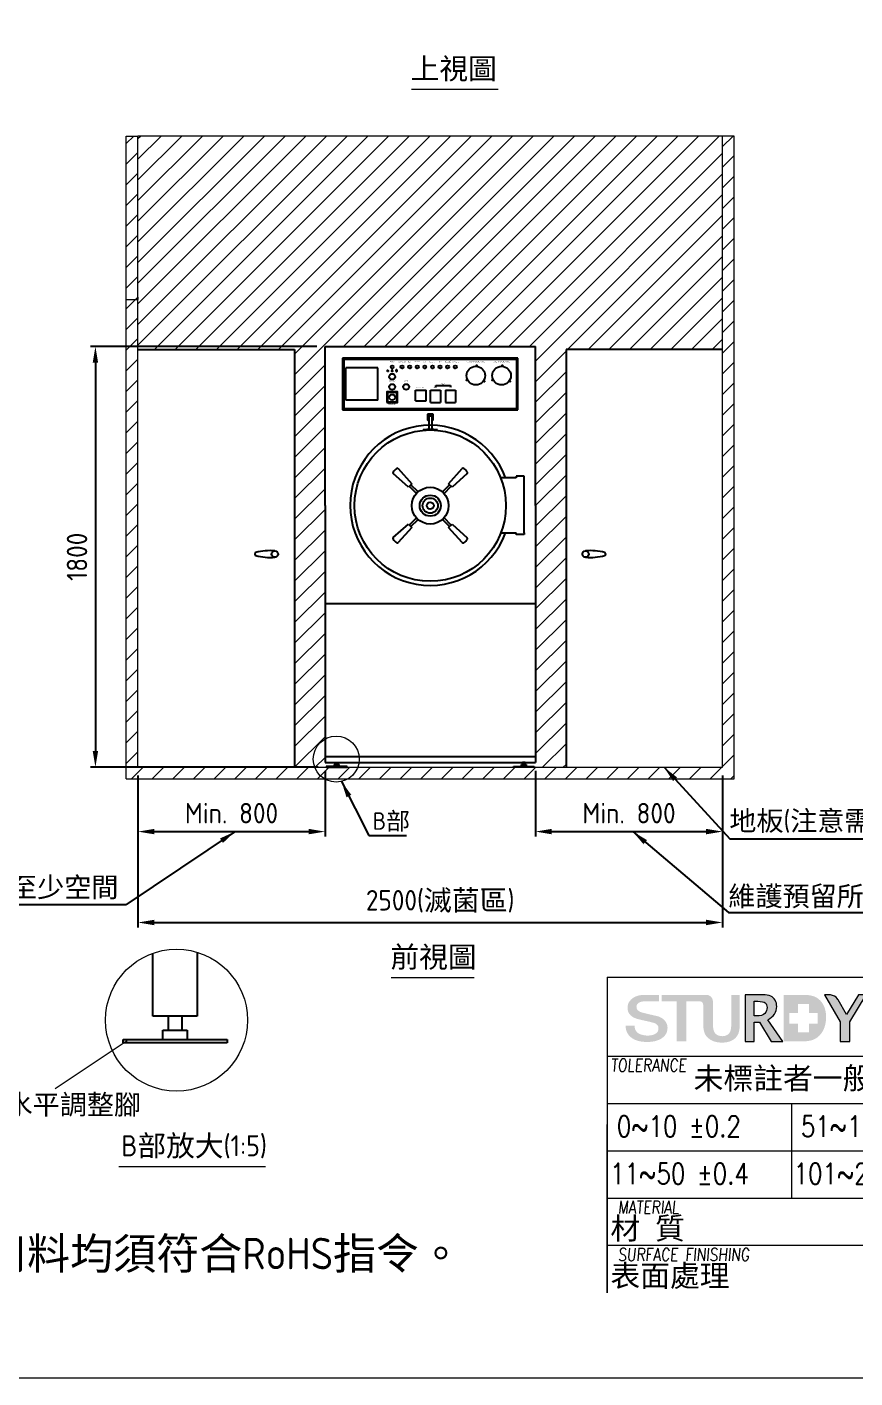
# Model space of a CAD drawing. Header units: millimetres. Extents: x -193487 to -180302, y -20872 to -11602.
# Drawn here: x -188953 to -185412, y -20872 to -15093 of the extents above; entities that cross this region are included whole.
import ezdxf
from ezdxf.enums import TextEntityAlignment as Align

# ---------------------------------------------------------------- set-up
doc = ezdxf.new("R2010")
doc.units = ezdxf.units.MM
doc.header["$MEASUREMENT"] = 0
doc.linetypes.add('HIDDEN', pattern=[9.525, 6.35, -3.175])
doc.layers.get('0').update_dxf_attribs({"lineweight": 25})
for name, color, linetype, lineweight in [('D', 3, 'Continuous', 13), ('F', 7, 'Continuous', 15), ('H', 2, 'HIDDEN', 15), ('S', 4, 'Continuous', 15)]:
    doc.layers.add(name, color=color, linetype=linetype, lineweight=lineweight)
doc.styles.add('2', font='ARIAL.TTF')
doc.styles.get("Standard").update_dxf_attribs({"font": 'KAIU.TTF'})
doc.styles.add('STU25', font='isocp2.shx')
doc.styles.add('Text', font='romans.shx', dxfattribs={"width": 0.8, "oblique": 10})
doc.dimstyles.new('STU25', dxfattribs={"dimscale": 35, "dimtxt": 2.5, "dimasz": 2, "dimexe": 0.6, "dimexo": 1, "dimgap": 1, "dimtad": 1, "dimdsep": 46, "dimtxsty": 'STU25', "dimcen": 2, "dimazin": 2, "dimtfac": 1, "dimtmove": 0, "dimatfit": 3, "dimfxl": 0, "dimtolj": 1, "dimtzin": 0, "dimarcsym": 0})
doc.dimstyles.new('STU25$7', dxfattribs={"dimscale": 35, "dimtxt": 2.5, "dimasz": 2, "dimexe": 1.25, "dimexo": 0.625, "dimgap": 1, "dimtad": 0, "dimdec": 4, "dimdsep": 46, "dimtxsty": 'STU25', "dimcen": 2.5, "dimazin": 2, "dimtfac": 1, "dimtdec": 4, "dimtmove": 0, "dimatfit": 3, "dimfxl": 0, "dimtolj": 1, "dimtzin": 0, "dimarcsym": 0})

# ---------------------------------------------------------------- blocks, each defined once
blk = doc.blocks.new('*D3')
at = {"layer": 'D', "color": 0, "lineweight": -2}
for p, q in [((-188478.3, -18294.4), (-188478.3, -18944.6)), ((-185978.3, -18294.4), (-185978.3, -18944.6)), ((-188408.3, -18923.6), (-186048.3, -18923.6))]:
    blk.add_line(p, q, dxfattribs=at)
at = {"layer": 'D', "color": 0}
for points in [[(-188408.3, -18911.9), (-188408.3, -18935.3), (-188478.3, -18923.6)], [(-186048.3, -18935.3), (-186048.3, -18911.9), (-185978.3, -18923.6)]]:
    blk.add_solid(points, dxfattribs=at)
at = {"layer": 'Defpoints', "color": 0}
for p in [(-188478.3, -18259.4), (-185978.3, -18259.4), (-185978.3, -18923.6)]:
    blk.add_point(p, dxfattribs=at)
at = {"layer": 'D', "color": 0, "insert": (-187185.8, -18833.5), "char_height": 87.5, "attachment_point": 5, "style": 'STU25'}
blk.add_mtext('\\A1;2500({\\f標楷體|b0|i0|c136|p65;滅菌區})', dxfattribs=at)
blk = doc.blocks.new('*D5')
at = {"layer": 'D', "color": 0, "lineweight": -2}
for p, q in [((-188478.3, -18294.4), (-188478.3, -18555.8)), ((-187678.3, -18274.4), (-187678.3, -18555.8)), ((-188408.3, -18534.8), (-187748.3, -18534.8))]:
    blk.add_line(p, q, dxfattribs=at)
at = {"layer": 'D', "color": 0}
for points in [[(-188408.3, -18523.1), (-188408.3, -18546.4), (-188478.3, -18534.8)], [(-187748.3, -18546.4), (-187748.3, -18523.1), (-187678.3, -18534.8)]]:
    blk.add_solid(points, dxfattribs=at)
at = {"layer": 'Defpoints', "color": 0}
for p in [(-188478.3, -18259.4), (-187678.3, -18239.4), (-187678.3, -18534.8)]:
    blk.add_point(p, dxfattribs=at)
at = {"layer": 'D', "color": 0, "insert": (-188078.3, -18456), "char_height": 87.5, "attachment_point": 5, "style": 'STU25'}
blk.add_mtext('\\A1;Min. 800', dxfattribs=at)
blk = doc.blocks.new('*D6')
at = {"layer": 'D', "color": 0, "lineweight": -2}
for p, q in [((-186778.3, -18274.4), (-186778.3, -18555.8)), ((-185978.3, -18294.4), (-185978.3, -18555.8)), ((-186708.3, -18534.8), (-186048.3, -18534.8))]:
    blk.add_line(p, q, dxfattribs=at)
at = {"layer": 'D', "color": 0}
for points in [[(-186708.3, -18523.1), (-186708.3, -18546.4), (-186778.3, -18534.8)], [(-186048.3, -18546.4), (-186048.3, -18523.1), (-185978.3, -18534.8)]]:
    blk.add_solid(points, dxfattribs=at)
at = {"layer": 'Defpoints', "color": 0}
for p in [(-186778.3, -18239.4), (-185978.3, -18259.4), (-185978.3, -18534.8)]:
    blk.add_point(p, dxfattribs=at)
at = {"layer": 'D', "color": 0, "insert": (-186378.3, -18456), "char_height": 87.5, "attachment_point": 5, "style": 'STU25'}
blk.add_mtext('\\A1;Min. 800', dxfattribs=at)
blk = doc.blocks.new('*D7')
at = {"layer": 'D', "color": 0, "lineweight": -2}
for p, q in [((-187713.3, -16459.4), (-188681.3, -16459.4)), ((-188660.3, -16529.4), (-188660.3, -18189.4)), ((-187707.8, -18259.4), (-188681.3, -18259.4))]:
    blk.add_line(p, q, dxfattribs=at)
at = {"layer": 'D', "color": 0}
for points in [[(-188648.7, -16529.4), (-188672, -16529.4), (-188660.3, -16459.4)], [(-188672, -18189.4), (-188648.7, -18189.4), (-188660.3, -18259.4)]]:
    blk.add_solid(points, dxfattribs=at)
at = {"layer": 'Defpoints', "color": 0}
for p in [(-187678.3, -16459.4), (-188660.3, -18259.4), (-187672.8, -18259.4)]:
    blk.add_point(p, dxfattribs=at)
at = {"layer": 'D', "color": 0, "insert": (-188739.1, -17359.4), "char_height": 87.5, "attachment_point": 5, "rotation": 90, "style": 'STU25'}
blk.add_mtext('\\A1;1800', dxfattribs=at)
blk = doc.blocks.new('新駿LOGO')
at = {"layer": 'F'}
h = blk.add_hatch(color=256, dxfattribs=at)
edge = h.paths.add_edge_path()
edge.add_spline(control_points=[(-529.05, -442.14), (-529.05, -442.31), (-529.02, -442.45), (-528.95, -442.56), (-528.89, -442.68), (-528.8, -442.78), (-528.69, -442.85), (-528.57, -442.93), (-528.44, -442.98), (-528.29, -443.01), (-528.15, -443.05), (-527.99, -443.07), (-527.81, -443.07), (-527.62, -443.07), (-527.47, -443.05), (-527.33, -443.01), (-527.2, -442.97), (-527.09, -442.92), (-527.01, -442.86), (-526.93, -442.8), (-526.87, -442.73), (-526.83, -442.65), (-526.8, -442.57), (-526.78, -442.49), (-526.78, -442.41), (-526.78, -442.25), (-526.82, -442.13), (-526.91, -442.05), (-526.99, -441.97), (-527.08, -441.91), (-527.18, -441.88), (-527.36, -441.83), (-527.56, -441.77), (-527.79, -441.72), (-528.02, -441.67), (-528.3, -441.61), (-528.64, -441.53), (-528.85, -441.48), (-529.02, -441.41), (-529.16, -441.34), (-529.3, -441.26), (-529.41, -441.17), (-529.5, -441.07), (-529.58, -440.98), (-529.64, -440.87), (-529.67, -440.77), (-529.7, -440.66), (-529.72, -440.55), (-529.72, -440.43), (-529.72, -440.22), (-529.67, -440.03), (-529.57, -439.87), (-529.46, -439.71), (-529.33, -439.58), (-529.16, -439.47), (-528.99, -439.37), (-528.85, -439.31), (-528.64, -439.26), (-528.43, -439.21), (-528.13, -439.2), (-527.91, -439.2), (-527.66, -439.2), (-526.73, -439.2), (-526.73, -439.2), (-526.73, -439.2), (-526.73, -439.81), (-526.73, -439.81), (-526.73, -439.81), (-528.14, -439.8), (-528.28, -439.83), (-528.39, -439.85), (-528.48, -439.86), (-528.56, -439.9), (-528.65, -439.94), (-528.72, -440), (-528.78, -440.07), (-528.84, -440.14), (-528.87, -440.23), (-528.87, -440.34), (-528.87, -440.5), (-528.81, -440.62), (-528.7, -440.7), (-528.6, -440.79), (-528.46, -440.85), (-528.28, -440.9), (-528.27, -440.9), (-528.19, -440.92), (-528.07, -440.95), (-527.94, -440.98), (-527.8, -441.01), (-527.65, -441.05), (-527.49, -441.09), (-527.34, -441.12), (-527.19, -441.16), (-527.04, -441.19), (-526.94, -441.21), (-526.87, -441.23), (-526.71, -441.27), (-526.58, -441.34), (-526.46, -441.41), (-526.34, -441.49), (-526.24, -441.58), (-526.16, -441.67), (-526.08, -441.77), (-526.02, -441.88), (-525.98, -441.99), (-525.94, -442.1), (-525.92, -442.22), (-525.92, -442.33), (-525.92, -442.57), (-525.98, -442.78), (-526.09, -442.95), (-526.2, -443.12), (-526.35, -443.26), (-526.53, -443.37), (-526.71, -443.48), (-526.92, -443.55), (-527.15, -443.61), (-527.39, -443.66), (-527.62, -443.68), (-527.87, -443.68), (-528.14, -443.68), (-528.41, -443.65), (-528.65, -443.59), (-528.9, -443.53), (-529.11, -443.44), (-529.3, -443.31), (-529.48, -443.19), (-529.63, -443.03), (-529.74, -442.83), (-529.84, -442.64), (-529.9, -442.41), (-529.91, -442.14), (-529.91, -442.14), (-529.05, -442.14), (-529.05, -442.14)], knot_values=[0, 0, 0, 0, 1, 1, 1, 2, 2, 2, 3, 3, 3, 4, 4, 4, 5, 5, 5, 6, 6, 6, 7, 7, 7, 8, 8, 8, 9, 9, 9, 10, 10, 10, 11, 11, 11, 12, 12, 12, 13, 13, 13, 14, 14, 14, 15, 15, 15, 16, 16, 16, 17, 17, 17, 18, 18, 18, 19, 19, 19, 20, 20, 20, 21, 21, 21, 22, 22, 22, 23, 23, 23, 24, 24, 24, 25, 25, 25, 26, 26, 26, 27, 27, 27, 28, 28, 28, 29, 29, 29, 30, 30, 30, 31, 31, 31, 32, 32, 32, 33, 33, 33, 34, 34, 34, 35, 35, 35, 36, 36, 36, 37, 37, 37, 38, 38, 38, 39, 39, 39, 40, 40, 40, 41, 41, 41, 42, 42, 42, 43, 43, 43, 44, 44, 44, 45, 45, 45, 45], degree=3, periodic=0)
edge = h.paths.add_edge_path()
edge.add_spline(control_points=[(-522.53, -440.14), (-522.54, -440.04), (-522.57, -439.94), (-522.63, -439.9), (-522.77, -439.79), (-522.9, -439.81), (-522.9, -439.81), (-522.9, -439.81), (-523.02, -439.81), (-523.02, -439.81), (-523.02, -439.81), (-524.14, -439.81), (-524.14, -439.81), (-524.14, -439.81), (-524.14, -443.62), (-524.14, -443.62), (-524.14, -443.62), (-525.06, -443.62), (-525.06, -443.62), (-525.06, -443.62), (-525.06, -439.81), (-525.06, -439.81), (-525.06, -439.81), (-526.47, -439.81), (-526.47, -439.81), (-526.47, -439.81), (-526.47, -439.2), (-526.47, -439.2), (-526.47, -439.2), (-522.39, -439.2), (-522.39, -439.2)], knot_values=[5.578051, 5.578051, 5.578051, 5.578051, 6, 6, 6, 7, 7, 7, 8, 8, 8, 9, 9, 9, 10, 10, 10, 11, 11, 11, 12, 12, 12, 13, 13, 13, 14, 14, 14, 15, 15, 15, 15], degree=3, periodic=0)
edge.add_spline(control_points=[(-522.4, -439.2), (-522.31, -439.2), (-522.22, -439.2), (-522.22, -439.2), (-522.22, -439.2), (-521.96, -439.19), (-521.76, -439.41), (-521.58, -439.61), (-521.61, -439.85), (-521.61, -439.85), (-521.61, -439.85), (-521.61, -441.92), (-521.61, -441.92), (-521.61, -442.41), (-521.52, -442.73), (-521.36, -442.89), (-521.19, -443.05), (-520.97, -443.13), (-520.71, -443.13), (-520.45, -443.13), (-520.24, -443.05), (-520.09, -442.89), (-519.93, -442.74), (-519.86, -442.43), (-519.86, -441.98), (-519.86, -441.98), (-519.86, -439.2), (-519.86, -439.2), (-519.86, -439.2), (-519.05, -439.2), (-519.05, -439.2), (-519.05, -439.2), (-519.05, -441.92), (-519.05, -441.92), (-519.05, -442.43), (-519.12, -442.8), (-519.25, -443.02), (-519.38, -443.24), (-519.56, -443.42), (-519.8, -443.54), (-520.05, -443.67), (-520.35, -443.74), (-520.73, -443.74), (-521.09, -443.74), (-521.41, -443.68), (-521.67, -443.56), (-521.93, -443.44), (-522.14, -443.26), (-522.3, -443.03), (-522.45, -442.8), (-522.53, -442.42), (-522.53, -441.91), (-522.53, -441.91), (-522.53, -440.92), (-522.53, -440.14)], knot_values=[0.44538, 0.44538, 0.44538, 0.44538, 1, 1, 1, 2, 2, 2, 3, 3, 3, 4, 4, 4, 5, 5, 5, 6, 6, 6, 7, 7, 7, 8, 8, 8, 9, 9, 9, 10, 10, 10, 11, 11, 11, 12, 12, 12, 13, 13, 13, 14, 14, 14, 15, 15, 15, 16, 16, 16, 17, 17, 17, 17.603917, 17.603917, 17.603917, 17.603917], degree=3, periodic=0)
h = blk.add_hatch(color=256, dxfattribs=at)
edge = h.paths.add_edge_path()
edge.add_spline(control_points=[(-526.47, -439.2), (-526.47, -439.2), (-526.47, -439.81), (-526.47, -439.81)], knot_values=[-14, -14, -14, -14, -13, -13, -13, -13], degree=3, periodic=0)
edge.add_spline(control_points=[(-526.47, -439.81), (-526.47, -439.81), (-525.06, -439.81), (-525.06, -439.81)], knot_values=[-13, -13, -13, -13, -12, -12, -12, -12], degree=3, periodic=0)
edge.add_spline(control_points=[(-525.06, -439.81), (-525.06, -439.81), (-525.06, -443.62), (-525.06, -443.62)], knot_values=[-12, -12, -12, -12, -11, -11, -11, -11], degree=3, periodic=0)
edge.add_spline(control_points=[(-525.06, -443.62), (-525.06, -443.62), (-524.14, -443.62), (-524.14, -443.62)], knot_values=[-11, -11, -11, -11, -10, -10, -10, -10], degree=3, periodic=0)
edge.add_spline(control_points=[(-524.14, -443.62), (-524.14, -443.62), (-524.14, -439.81), (-524.14, -439.81)], knot_values=[-10, -10, -10, -10, -9, -9, -9, -9], degree=3, periodic=0)
edge.add_spline(control_points=[(-524.14, -439.81), (-524.14, -439.81), (-523.02, -439.81), (-523.02, -439.81)], knot_values=[-9, -9, -9, -9, -8, -8, -8, -8], degree=3, periodic=0)
edge.add_spline(control_points=[(-523.02, -439.81), (-523.02, -439.81), (-522.9, -439.81), (-522.9, -439.81)], knot_values=[-8, -8, -8, -8, -7, -7, -7, -7], degree=3, periodic=0)
edge.add_spline(control_points=[(-522.9, -439.81), (-522.9, -439.81), (-522.77, -439.79), (-522.63, -439.9)], knot_values=[-7, -7, -7, -7, -6, -6, -6, -6], degree=3, periodic=0)
edge.add_spline(control_points=[(-522.63, -439.9), (-522.57, -439.94), (-522.54, -440.04), (-522.53, -440.14)], knot_values=[-6, -6, -6, -6, -5.578051, -5.578051, -5.578051, -5.578051], degree=3, periodic=0)
edge.add_spline(control_points=[(-522.53, -440.14), (-522.53, -440.92), (-522.53, -441.91), (-522.53, -441.91)], knot_values=[-17.603917, -17.603917, -17.603917, -17.603917, -17, -17, -17, -17], degree=3, periodic=0)
edge.add_spline(control_points=[(-522.53, -441.91), (-522.53, -442.42), (-522.45, -442.8), (-522.3, -443.03)], knot_values=[-17, -17, -17, -17, -16, -16, -16, -16], degree=3, periodic=0)
edge.add_spline(control_points=[(-522.3, -443.03), (-522.14, -443.26), (-521.93, -443.44), (-521.67, -443.56)], knot_values=[-16, -16, -16, -16, -15, -15, -15, -15], degree=3, periodic=0)
edge.add_spline(control_points=[(-521.67, -443.56), (-521.41, -443.68), (-521.09, -443.74), (-520.73, -443.74)], knot_values=[-15, -15, -15, -15, -14, -14, -14, -14], degree=3, periodic=0)
edge.add_spline(control_points=[(-520.73, -443.74), (-520.35, -443.74), (-520.05, -443.67), (-519.8, -443.54)], knot_values=[-14, -14, -14, -14, -13, -13, -13, -13], degree=3, periodic=0)
edge.add_spline(control_points=[(-519.8, -443.54), (-519.56, -443.42), (-519.38, -443.24), (-519.25, -443.02)], knot_values=[-13, -13, -13, -13, -12, -12, -12, -12], degree=3, periodic=0)
edge.add_spline(control_points=[(-519.25, -443.02), (-519.12, -442.8), (-519.05, -442.43), (-519.05, -441.92)], knot_values=[-12, -12, -12, -12, -11, -11, -11, -11], degree=3, periodic=0)
edge.add_spline(control_points=[(-519.05, -441.92), (-519.05, -441.92), (-519.05, -439.2), (-519.05, -439.2)], knot_values=[-11, -11, -11, -11, -10, -10, -10, -10], degree=3, periodic=0)
edge.add_spline(control_points=[(-519.05, -439.2), (-519.05, -439.2), (-519.86, -439.2), (-519.86, -439.2)], knot_values=[-10, -10, -10, -10, -9, -9, -9, -9], degree=3, periodic=0)
edge.add_spline(control_points=[(-519.86, -439.2), (-519.86, -439.2), (-519.86, -441.98), (-519.86, -441.98)], knot_values=[-9, -9, -9, -9, -8, -8, -8, -8], degree=3, periodic=0)
edge.add_spline(control_points=[(-519.86, -441.98), (-519.86, -442.43), (-519.93, -442.74), (-520.09, -442.89)], knot_values=[-8, -8, -8, -8, -7, -7, -7, -7], degree=3, periodic=0)
edge.add_spline(control_points=[(-520.09, -442.89), (-520.24, -443.05), (-520.45, -443.13), (-520.71, -443.13)], knot_values=[-7, -7, -7, -7, -6, -6, -6, -6], degree=3, periodic=0)
edge.add_spline(control_points=[(-520.71, -443.13), (-520.97, -443.13), (-521.19, -443.05), (-521.36, -442.89)], knot_values=[-6, -6, -6, -6, -5, -5, -5, -5], degree=3, periodic=0)
edge.add_spline(control_points=[(-521.36, -442.89), (-521.52, -442.73), (-521.61, -442.41), (-521.61, -441.92)], knot_values=[-5, -5, -5, -5, -4, -4, -4, -4], degree=3, periodic=0)
edge.add_spline(control_points=[(-521.61, -441.92), (-521.61, -441.92), (-521.61, -439.85), (-521.61, -439.85)], knot_values=[-4, -4, -4, -4, -3, -3, -3, -3], degree=3, periodic=0)
edge.add_spline(control_points=[(-521.61, -439.85), (-521.61, -439.85), (-521.61, -439.85), (-521.61, -439.85)], knot_values=[-3, -3, -3, -3, -2.999949, -2.999949, -2.999949, -2.999949], degree=3, periodic=0)
edge.add_spline(control_points=[(-521.61, -439.85), (-521.61, -439.85), (-521.58, -439.61), (-521.76, -439.41)], knot_values=[-2.999949, -2.999949, -2.999949, -2.999949, -2, -2, -2, -2], degree=3, periodic=0)
edge.add_spline(control_points=[(-521.76, -439.41), (-521.96, -439.19), (-522.22, -439.2), (-522.22, -439.2)], knot_values=[-2, -2, -2, -2, -1, -1, -1, -1], degree=3, periodic=0)
edge.add_spline(control_points=[(-522.22, -439.2), (-522.22, -439.2), (-526.47, -439.2), (-526.47, -439.2)], knot_values=[-15, -15, -15, -15, -14, -14, -14, -14], degree=3, periodic=0)
h = blk.add_hatch(color=256, dxfattribs=at)
edge = h.paths.add_edge_path()
edge.add_spline(control_points=[(-509.51, -443.62), (-509.51, -443.62), (-509.51, -441.77), (-509.51, -441.77), (-509.51, -441.77), (-511, -439.2), (-511, -439.2), (-511, -439.2), (-510.64, -439.2), (-510.64, -439.2), (-510.64, -439.2), (-510.3, -439.19), (-510.04, -439.32), (-509.79, -439.45), (-509.71, -439.68), (-509.71, -439.68), (-509.71, -439.68), (-508.9, -441.07), (-508.9, -441.07), (-508.9, -441.07), (-507.78, -439.2), (-507.78, -439.2), (-507.78, -439.2), (-507.05, -439.2), (-507.05, -439.2), (-507.05, -439.2), (-508.59, -441.77), (-508.59, -441.77), (-508.59, -441.77), (-508.59, -443.62), (-508.59, -443.62), (-508.59, -443.62), (-509.51, -443.62), (-509.51, -443.62)], knot_values=[0, 0, 0, 0, 1, 1, 1, 2, 2, 2, 3, 3, 3, 4, 4, 4, 5, 5, 5, 6, 6, 6, 7, 7, 7, 8, 8, 8, 9, 9, 9, 10, 10, 10, 11, 11, 11, 11], degree=3, periodic=1)
h = blk.add_hatch(color=256, dxfattribs=at)
edge = h.paths.add_edge_path()
edge.add_spline(control_points=[(-518.54, -443.62), (-518.54, -443.62), (-518.54, -439.2), (-518.54, -439.2), (-518.54, -439.2), (-516.88, -439.2), (-516.88, -439.2), (-516.55, -439.2), (-516.29, -439.25), (-516.11, -439.33), (-515.93, -439.41), (-515.79, -439.54), (-515.69, -439.72), (-515.59, -439.89), (-515.54, -440.08), (-515.54, -440.3), (-515.54, -440.56), (-515.61, -440.8), (-515.76, -441.03), (-515.91, -441.26), (-516.12, -441.44), (-516.39, -441.56), (-516.39, -441.56), (-514.95, -443.62), (-514.95, -443.62), (-514.95, -443.62), (-516.07, -443.62), (-516.07, -443.62), (-516.07, -443.62), (-517.17, -441.81), (-517.17, -441.81), (-517.17, -441.81), (-517.67, -441.81), (-517.67, -441.81), (-517.67, -441.81), (-517.67, -443.62), (-517.67, -443.62), (-517.67, -443.62), (-518.54, -443.62), (-518.54, -443.62)], knot_values=[0, 0, 0, 0, 1, 1, 1, 2, 2, 2, 3, 3, 3, 4, 4, 4, 5, 5, 5, 6, 6, 6, 7, 7, 7, 8, 8, 8, 9, 9, 9, 10, 10, 10, 11, 11, 11, 12, 12, 12, 13, 13, 13, 13], degree=3, periodic=1)
edge = h.paths.add_edge_path(flags=16)
edge.add_spline(control_points=[(-517.67, -441.21), (-517.67, -441.21), (-517.46, -441.21), (-517.46, -441.21), (-517.08, -441.21), (-516.82, -441.13), (-516.68, -440.96), (-516.53, -440.8), (-516.46, -440.61), (-516.46, -440.4), (-516.46, -440.22), (-516.52, -440.08), (-516.63, -439.97), (-516.75, -439.86), (-516.99, -439.81), (-517.35, -439.81), (-517.35, -439.81), (-517.67, -439.81), (-517.67, -439.81), (-517.67, -439.81), (-517.67, -441.21), (-517.67, -441.21)], knot_values=[0, 0, 0, 0, 1, 1, 1, 2, 2, 2, 3, 3, 3, 4, 4, 4, 5, 5, 5, 6, 6, 6, 7, 7, 7, 7], degree=3, periodic=1)
h = blk.add_hatch(color=256, dxfattribs=at)
edge = h.paths.add_edge_path()
edge.add_spline(control_points=[(-514.87, -443.62), (-514.87, -443.62), (-513.05, -443.62), (-513.05, -443.62)], knot_values=[-9, -9, -9, -9, -8, -8, -8, -8], degree=3, periodic=0)
edge.add_spline(control_points=[(-513.05, -443.62), (-512.51, -443.62), (-512.09, -443.52), (-511.79, -443.32)], knot_values=[-8, -8, -8, -8, -7, -7, -7, -7], degree=3, periodic=0)
edge.add_spline(control_points=[(-511.79, -443.32), (-511.48, -443.12), (-511.25, -442.85), (-511.09, -442.5)], knot_values=[-7, -7, -7, -7, -6, -6, -6, -6], degree=3, periodic=0)
edge.add_spline(control_points=[(-511.09, -442.5), (-510.93, -442.15), (-510.85, -441.76), (-510.85, -441.32)], knot_values=[-6, -6, -6, -6, -5, -5, -5, -5], degree=3, periodic=0)
edge.add_spline(control_points=[(-510.85, -441.32), (-510.85, -440.87), (-510.93, -440.49), (-511.1, -440.17)], knot_values=[-5, -5, -5, -5, -4, -4, -4, -4], degree=3, periodic=0)
edge.add_spline(control_points=[(-511.1, -440.17), (-511.27, -439.85), (-511.49, -439.61), (-511.78, -439.45)], knot_values=[-4, -4, -4, -4, -3, -3, -3, -3], degree=3, periodic=0)
edge.add_spline(control_points=[(-511.78, -439.45), (-512.06, -439.29), (-512.46, -439.2), (-512.97, -439.2)], knot_values=[-3, -3, -3, -3, -2, -2, -2, -2], degree=3, periodic=0)
edge.add_spline(control_points=[(-512.97, -439.2), (-512.97, -439.2), (-514.87, -439.2), (-514.87, -439.2)], knot_values=[-2, -2, -2, -2, -1, -1, -1, -1], degree=3, periodic=0)
edge.add_spline(control_points=[(-514.87, -439.2), (-514.87, -439.2), (-514.87, -443.62), (-514.87, -443.62)], knot_values=[-1, -1, -1, -1, 0, 0, 0, 0], degree=3, periodic=0)
h.paths.add_polyline_path([(-514.34, -441.95), (-514.34, -440.92), (-513.51, -440.92), (-513.51, -440.07), (-512.48, -440.07), (-512.48, -440.92), (-511.64, -440.92), (-511.64, -441.95), (-512.48, -441.95), (-512.48, -442.77), (-513.51, -442.77), (-513.51, -441.95)], flags=16)
at = {"layer": 'F', "lineweight": 0}
for points, knots in [([(-509.51, -443.62), (-509.51, -443.62), (-509.51, -441.77), (-509.51, -441.77), (-509.51, -441.77), (-511, -439.2), (-511, -439.2), (-511, -439.2), (-510.64, -439.2), (-510.64, -439.2), (-510.64, -439.2), (-510.3, -439.19), (-510.04, -439.32), (-509.79, -439.45), (-509.71, -439.68), (-509.71, -439.68), (-509.71, -439.68), (-508.9, -441.07), (-508.9, -441.07), (-508.9, -441.07), (-507.78, -439.2), (-507.78, -439.2), (-507.78, -439.2), (-507.05, -439.2), (-507.05, -439.2), (-507.05, -439.2), (-508.59, -441.77), (-508.59, -441.77), (-508.59, -441.77), (-508.59, -443.62), (-508.59, -443.62), (-508.59, -443.62), (-509.51, -443.62), (-509.51, -443.62)], [0, 0, 0, 0, 1, 1, 1, 2, 2, 2, 3, 3, 3, 4, 4, 4, 5, 5, 5, 6, 6, 6, 7, 7, 7, 8, 8, 8, 9, 9, 9, 10, 10, 10, 11, 11, 11, 11]), ([(-518.54, -443.62), (-518.54, -443.62), (-518.54, -439.2), (-518.54, -439.2), (-518.54, -439.2), (-516.88, -439.2), (-516.88, -439.2), (-516.55, -439.2), (-516.29, -439.25), (-516.11, -439.33), (-515.93, -439.41), (-515.79, -439.54), (-515.69, -439.72), (-515.59, -439.89), (-515.54, -440.08), (-515.54, -440.3), (-515.54, -440.56), (-515.61, -440.8), (-515.76, -441.03), (-515.91, -441.26), (-516.12, -441.44), (-516.39, -441.56), (-516.39, -441.56), (-514.95, -443.62), (-514.95, -443.62), (-514.95, -443.62), (-516.07, -443.62), (-516.07, -443.62), (-516.07, -443.62), (-517.17, -441.81), (-517.17, -441.81), (-517.17, -441.81), (-517.67, -441.81), (-517.67, -441.81), (-517.67, -441.81), (-517.67, -443.62), (-517.67, -443.62), (-517.67, -443.62), (-518.54, -443.62), (-518.54, -443.62)], [0, 0, 0, 0, 1, 1, 1, 2, 2, 2, 3, 3, 3, 4, 4, 4, 5, 5, 5, 6, 6, 6, 7, 7, 7, 8, 8, 8, 9, 9, 9, 10, 10, 10, 11, 11, 11, 12, 12, 12, 13, 13, 13, 13]), ([(-517.67, -441.21), (-517.67, -441.21), (-517.46, -441.21), (-517.46, -441.21), (-517.08, -441.21), (-516.82, -441.13), (-516.68, -440.96), (-516.53, -440.8), (-516.46, -440.61), (-516.46, -440.4), (-516.46, -440.22), (-516.52, -440.08), (-516.63, -439.97), (-516.75, -439.86), (-516.99, -439.81), (-517.35, -439.81), (-517.35, -439.81), (-517.67, -439.81), (-517.67, -439.81), (-517.67, -439.81), (-517.67, -441.21), (-517.67, -441.21)], [0, 0, 0, 0, 1, 1, 1, 2, 2, 2, 3, 3, 3, 4, 4, 4, 5, 5, 5, 6, 6, 6, 7, 7, 7, 7])]:
    blk.add_open_spline(points, degree=3, knots=knots, dxfattribs=at)
at = {"attachment_point": 1, "style": 'STU25'}
for s, insert, char_height in [('{\\f標楷體|b0|i0|c136|p65;新駿實業股份有限公司}', (-504.12, -439.33), 3.25), ('{\\f標楷體|b0|i0|c136|p65;STURDY\\H0.9667x; \\H1.034x;INDUSTRIAL CO.,LTD.}', (-455.51, -439.78), 3)]:
    blk.add_mtext(s, dxfattribs=dict(at, insert=insert, char_height=char_height))
blk = doc.blocks.new('H421')
at = {"layer": 'F', "color": 7}
for p, q in [((155.91, 38.09), (286.91, 38.09)), ((211.36, 38.09), (286.91, 38.09)), ((155.91, 30.59), (286.91, 30.59)), ((192.41, 30.59), (192.41, 17.09)), ((242.66, 30.59), (242.66, 17.09)), ((257.41, 30.59), (257.41, 17.09)), ((272.16, 30.59), (272.16, 17.09)), ((155.91, 26.09), (227.91, 26.09)), ((173.41, 26.09), (173.41, 17.09)), ((211.41, 26.09), (211.41, 17.09)), ((155.91, 8.09), (155.91, 24.09)), ((155.91, 21.59), (286.91, 21.59)), ((214.91, 21.59), (286.91, 21.59)), ((227.91, 21.59), (286.91, 21.59)), ((155.91, 17.09), (286.91, 17.09)), ((211.41, 17.09), (211.41, 12.59)), ((227.91, 17.09), (227.91, 8.09)), ((286.91, 12.59), (155.91, 12.59))]:
    blk.add_line(p, q, dxfattribs=at)
at = {"layer": 'F'}
for p, q in [((155.91, 38.09), (155.91, 17.09)), ((227.91, 30.59), (227.91, 17.09)), ((155.91, 24.09), (155.91, 16.09)), ((155.91, 17.09), (155.91, 8.09)), ((192.41, 17.09), (192.41, 8.09))]:
    blk.add_line(p, q, dxfattribs=at)
at = {"layer": 'F', "color": 0}
for p, q in [((220.66, 21.32), (220.66, 20.14)), ((223.77, 20.14), (227.5, 20.92)), ((227.5, 20.92), (227.5, 17.84)), ((218.72, 19.38), (219.89, 19.38)), ((220.27, 19.38), (221.04, 19.38)), ((220.66, 19.77), (220.66, 19)), ((221.42, 19.38), (222.57, 19.38)), ((223.49, 19.38), (224.81, 19.38)), ((223.77, 20.14), (223.77, 18.62)), ((225.34, 19.38), (225.81, 19.38)), ((226.31, 19.38), (228.03, 19.38)), ((220.66, 18.62), (220.66, 17.45)), ((223.77, 18.62), (227.5, 17.84))]:
    blk.add_line(p, q, dxfattribs=at)
for radius in [1.54, 0.762]:
    blk.add_circle((220.66, 19.38), radius, dxfattribs=at)
blk.add_blockref('新駿LOGO', (687.56, 475.62))
at = {"layer": 'F', "color": 1, "lineweight": 15, "style": 'Text', "oblique": 5, "width": 0.8}
for s, height, p in [('TOLERANCE', 1.2, (156.23, 29.13)), ('DESIGNED', 1.2, (228.57, 29.01)), ('DRAWN', 1.245, (243.23, 29.03)), ('VERIFIED', 1.2, (257.72, 29.09)), ('APPROVED', 1.2, (272.5, 29.06)), ('VIEWPOINT', 1.2, (211.83, 20.13)), ('MATERIAL', 1.2, (156.92, 15.63)), ('SCALE', 1.2, (193.44, 15.63)), ('UNIT', 1.2, (212.42, 15.63)), ('NAME', 1.2, (229.41, 15.63)), ('SURFACE FINISHING', 1.2, (156.92, 11.13)), ('MODEL NO.', 1.2, (193.44, 11.13)), ('DWG.NO.', 1.2, (229.41, 11.13))]:
    blk.add_text(s, height=height, dxfattribs=at).set_placement(p)
at = {"layer": 'F', "lineweight": -3}
for s, height, p in [('未標註者一般公差表', 2.076, (164.12, 27.45)), ('未標示之圓角為R1導角為C1', 2.0757, (192.54, 27.58)), ('設計:', 2.076, (228.54, 26.61)), ('繪圖:', 2.076, (243.32, 26.66)), ('校核:', 2.076, (257.59, 26.57)), ('核准:', 2.076, (272.41, 26.52)), ('視角', 2.076, (211.71, 17.69)), ('材 質', 2.076, (156.21, 13.19)), ('比例', 2.076, (192.73, 13.19)), ('單位', 2.076, (211.71, 13.19)), ('圖 名', 2.076, (228.7, 13.19)), ('表面處理', 2.076, (156.21, 8.69)), ('代表機種', 2.076, (192.73, 8.69)), ('圖 號', 2.076, (228.7, 8.69))]:
    blk.add_text(s, height=height, dxfattribs=at).set_placement(p)
at = {"layer": 'F', "lineweight": 20, "style": 'Text', "width": 0.8}
for s, p in [('0~10 ±0.2', (156.82, 22.91)), ('51~100±0.6', (174.32, 22.91)), ('201~500±1', (192.72, 22.91)), ('ANGLE  ±1%%D', (212.68, 22.91)), ('11~50 ±0.4', (156.2, 18.41)), ('101~200±0.8', (173.63, 18.41)), ('501~X  ±2', (192.72, 18.41))]:
    blk.add_text(s, height=2, dxfattribs=at).set_placement(p)

msp = doc.modelspace()

# ---------------------------------------------------------------- hatches: boundary and pattern name
h = msp.add_hatch(color=256)
h.paths.add_polyline_path([(-187414.275, -16699.871), (-187414.275, -16653.871), (-187368.275, -16653.871), (-187368.275, -16699.871)])
h.paths.add_polyline_path([(-187411.275, -16696.871), (-187411.275, -16656.871), (-187371.275, -16656.871), (-187371.275, -16696.871)], flags=16)
at = {"layer": 'D', "ltscale": 30}
h = msp.add_hatch(dxfattribs=at)
h.set_pattern_fill('ANSI31', color=256, scale=500, style=0)
h.set_pattern_definition([(45, (30059.08, 2060.48), (-44.194174, 44.194174), [])])
h.paths.add_polyline_path([(-188478.275, -16472.436), (-188478.275, -15559.371), (-185978.275, -15559.371), (-185978.275, -16472.436), (-186647.49, -16472.436), (-186647.49, -18259.371), (-186778.275, -18259.371), (-186778.275, -16459.371), (-187678.275, -16459.371), (-187678.275, -18259.371), (-187809.059, -18259.371), (-187809.059, -16472.436)])
at = {"layer": 'D'}
h = msp.add_hatch(color=256, dxfattribs=at)
h.paths.add_polyline_path([(-187598.275, -16515.371), (-187598.275, -16725.371), (-186858.275, -16725.371), (-186858.275, -16515.371)], flags=16)
h.paths.add_polyline_path([(-187603.275, -16730.371), (-187603.275, -16510.371), (-186853.275, -16510.371), (-186853.275, -16730.371)])
at = {"layer": 'H', "ltscale": 5}
h = msp.add_hatch(dxfattribs=at)
h.set_pattern_fill('ANSI31', color=256, scale=500, style=0)
h.set_pattern_definition([(45, (29796.296, 2356.56), (-44.194174, 44.194174), [])])
h.paths.add_polyline_path([(-185928.275, -18309.371), (-185928.275, -15559.371), (-185978.275, -15559.371), (-185978.275, -18259.371), (-188478.275, -18259.371), (-188478.275, -15559.371), (-188528.275, -15559.371), (-188528.275, -18309.371)])
h.paths.add_polyline_path([(-185928.275, -15559.371), (-185978.275, -15559.371)], flags=16)
h.paths.add_polyline_path([(-188528.275, -15559.371), (-188478.275, -15559.371)], flags=16)

# ---------------------------------------------------------------- linework, layer by layer
for p, q in [((-187678.275, -17139.371), (-187678.275, -16459.371)), ((-187678.275, -16459.371), (-186778.275, -16459.371)), ((-186778.275, -17139.371), (-186778.275, -16459.371)), ((-188478.275, -16472.436), (-187809.059, -16472.436)), ((-187809.059, -16472.436), (-187809.059, -18259.371)), ((-186853.275, -16510.371), (-187603.275, -16510.371)), ((-187603.275, -16510.371), (-187603.275, -16730.371)), ((-186858.275, -16515.371), (-187598.275, -16515.371)), ((-187598.275, -16515.371), (-187598.275, -16725.371)), ((-186858.275, -16725.371), (-186858.275, -16515.371)), ((-186853.275, -16730.371), (-186853.275, -16510.371)), ((-186647.49, -16472.436), (-186647.49, -18259.371)), ((-185978.275, -16472.436), (-186647.49, -16472.436)), ((-187589.775, -16689.371), (-187589.775, -16551.371)), ((-187451.775, -16551.371), (-187589.775, -16551.371)), ((-187451.775, -16689.371), (-187451.775, -16551.371)), ((-187411.263, -16563.371), (-187412.863, -16562.688)), ((-187412.863, -16562.688), (-187412.197, -16562.688)), ((-187412.863, -16562.688), (-187412.863, -16565.688)), ((-187411.263, -16564.871), (-187412.863, -16564.188)), ((-187411.263, -16566.371), (-187412.863, -16565.688)), ((-187412.063, -16563.03), (-187412.063, -16566.03)), ((-187411.263, -16563.371), (-187411.263, -16566.371)), ((-187410.259, -16563.371), (-187411.263, -16563.371)), ((-187407.263, -16564.871), (-187411.263, -16564.871)), ((-187407.263, -16566.371), (-187411.263, -16566.371)), ((-187410.215, -16563.293), (-187410.922, -16564.526)), ((-187410.922, -16564.526), (-187410.654, -16564.736)), ((-187410.654, -16564.736), (-187410.067, -16563.334)), ((-187410.044, -16563.371), (-187410.082, -16563.371)), ((-187410.063, -16563.334), (-187409.263, -16564.871)), ((-187408.867, -16564.705), (-187409.906, -16563.291)), ((-187407.263, -16563.371), (-187409.847, -16563.371)), ((-187409.263, -16564.166), (-187409.263, -16563.371)), ((-187409.263, -16564.871), (-187408.867, -16564.705)), ((-187409.263, -16566.371), (-187409.263, -16564.871)), ((-187407.263, -16563.371), (-187408.246, -16562.952)), ((-187407.263, -16566.371), (-187407.263, -16563.371)), ((-187374.763, -16563.383), (-187374.763, -16563.883)), ((-187374.758, -16563.223), (-187373.728, -16562.193)), ((-187372.505, -16566.371), (-187374.751, -16564.125)), ((-187371.281, -16566.182), (-187374.688, -16562.775)), ((-187374.665, -16564.576), (-187372.281, -16562.193)), ((-187374.461, -16562.193), (-187370.064, -16562.193)), ((-187374.118, -16565.559), (-187370.752, -16562.193)), ((-187370.408, -16565.559), (-187373.774, -16562.193)), ((-187373.513, -16560.946), (-187373.513, -16560.019)), ((-187373.245, -16566.182), (-187369.838, -16562.775)), ((-187369.861, -16564.576), (-187372.245, -16562.193)), ((-187372.021, -16566.371), (-187369.775, -16564.125)), ((-187371.013, -16560.946), (-187371.013, -16560.019)), ((-187369.768, -16563.223), (-187370.798, -16562.193)), ((-187369.765, -16563.783), (-187369.763, -16563.383)), ((-187204.775, -16626.691), (-187142.275, -16626.691)), ((-187204.775, -16631.691), (-187204.775, -16626.691)), ((-187173.525, -16626.691), (-187173.525, -16621.691)), ((-187142.275, -16626.691), (-187142.275, -16631.691)), ((-187451.775, -16689.371), (-187589.775, -16689.371)), ((-187290.775, -16646.871), (-187245.775, -16646.871)), ((-187290.775, -16691.871), (-187290.775, -16646.871)), ((-187290.775, -16691.871), (-187245.775, -16691.871)), ((-187245.775, -16691.871), (-187245.775, -16646.871)), ((-187226.625, -16699.371), (-187226.625, -16646.871)), ((-187226.625, -16646.871), (-187183.925, -16646.871)), ((-187226.625, -16699.371), (-187183.925, -16699.371)), ((-187183.925, -16646.871), (-187183.925, -16699.371)), ((-187163.625, -16646.871), (-187163.625, -16699.371)), ((-187163.625, -16646.871), (-187120.925, -16646.871)), ((-187163.625, -16699.371), (-187120.925, -16699.371)), ((-187120.925, -16646.871), (-187120.925, -16699.371)), ((-187603.275, -16730.371), (-186853.275, -16730.371)), ((-187598.275, -16725.371), (-186858.275, -16725.371)), ((-187240.534, -16751.371), (-187240.534, -16772.371)), ((-187217.534, -16749.371), (-187238.534, -16749.371)), ((-187234.034, -16755.871), (-187234.034, -16814.871)), ((-187234.034, -16755.871), (-187222.034, -16755.871)), ((-187222.034, -16755.871), (-187222.034, -16814.871)), ((-187215.534, -16772.371), (-187215.534, -16751.371)), ((-187259.034, -16816.327), (-187259.034, -16818.336)), ((-187238.534, -16774.371), (-187234.034, -16774.371)), ((-187222.034, -16774.371), (-187217.534, -16774.371)), ((-187197.034, -16818.382), (-187197.034, -16816.373)), ((-187365.343, -16982.289), (-187307.007, -17046.99)), ((-187149.543, -17046.99), (-187091.206, -16982.289)), ((-187321.856, -17061.839), (-187386.557, -17003.502)), ((-187307.007, -17046.99), (-187321.856, -17061.839)), ((-187134.694, -17061.839), (-187149.543, -17046.99)), ((-187069.993, -17003.502), (-187134.694, -17061.839)), ((-186861.173, -17021.871), (-186927.124, -17021.871)), ((-186861.173, -17014.371), (-186861.173, -17021.871)), ((-186826.173, -17014.371), (-186861.173, -17014.371)), ((-186826.173, -17021.871), (-186826.173, -17014.371)), ((-186826.173, -17256.871), (-186826.173, -17021.871)), ((-187317.79, -17057.773), (-187287.217, -17088.346)), ((-187280.499, -17081.629), (-187311.073, -17051.055)), ((-187145.477, -17051.055), (-187176.05, -17081.629)), ((-187169.333, -17088.346), (-187138.759, -17057.773)), ((-187678.275, -17139.371), (-187678.275, -17559.371)), ((-186778.275, -17139.371), (-186778.275, -17559.371)), ((-187386.172, -17277.293), (-187321.856, -17219.303)), ((-187321.856, -17219.303), (-187307.007, -17234.152)), ((-187287.217, -17192.795), (-187317.79, -17223.369)), ((-187311.073, -17230.086), (-187280.499, -17199.513)), ((-187176.05, -17199.513), (-187145.477, -17230.086)), ((-187138.759, -17223.369), (-187169.333, -17192.795)), ((-187149.543, -17234.152), (-187134.694, -17219.303)), ((-187134.694, -17219.303), (-187069.993, -17277.639)), ((-187307.007, -17234.152), (-187365.343, -17298.853)), ((-187091.553, -17298.468), (-187149.543, -17234.152)), ((-186926.189, -17256.871), (-186861.173, -17256.871)), ((-186861.173, -17264.371), (-186861.173, -17256.871)), ((-186826.173, -17264.371), (-186861.173, -17264.371)), ((-186826.173, -17256.871), (-186826.173, -17264.371)), ((-187678.275, -17559.371), (-187678.275, -18239.371)), ((-187678.275, -17559.371), (-186778.275, -17559.371)), ((-187678.275, -17559.371), (-186778.275, -17559.371)), ((-186778.275, -17559.371), (-186778.275, -18239.371)), ((-186778.275, -18214.371), (-187678.275, -18214.371)), ((-187678.275, -18239.371), (-186778.275, -18239.371)), ((-187583.775, -18256.371), (-187672.775, -18256.371)), ((-187672.775, -18256.371), (-187672.775, -18259.371)), ((-187672.775, -18259.371), (-187583.775, -18259.371)), ((-187638.667, -18248.371), (-187638.667, -18256.371)), ((-187617.883, -18248.371), (-187638.667, -18248.371)), ((-187634.275, -18248.371), (-187634.275, -18239.371)), ((-187634.275, -18239.371), (-187622.275, -18239.371)), ((-187622.275, -18239.371), (-187622.275, -18248.371)), ((-187617.883, -18256.371), (-187617.883, -18248.371)), ((-187583.775, -18259.371), (-187583.775, -18256.371)), ((-186872.775, -18259.371), (-186872.775, -18256.371)), ((-186872.775, -18256.371), (-186783.775, -18256.371)), ((-186783.775, -18259.371), (-186872.775, -18259.371)), ((-186838.667, -18248.371), (-186817.883, -18248.371)), ((-186838.667, -18256.371), (-186838.667, -18248.371)), ((-186822.275, -18239.371), (-186834.275, -18239.371)), ((-186834.275, -18239.371), (-186834.275, -18248.371)), ((-186822.275, -18248.371), (-186822.275, -18239.371)), ((-186817.883, -18248.371), (-186817.883, -18256.371)), ((-186783.775, -18256.371), (-186783.775, -18259.371)), ((-188414.512, -19323.866), (-188414.512, -19055.042)), ((-188224.512, -19051.066), (-188224.512, -19323.866)), ((-188224.512, -19323.866), (-188414.512, -19323.866)), ((-188349.512, -19323.866), (-188349.512, -19383.866)), ((-188289.512, -19383.866), (-188289.512, -19323.866)), ((-188371.473, -19423.866), (-188371.473, -19383.866)), ((-188371.473, -19383.866), (-188267.55, -19383.866)), ((-188267.55, -19383.866), (-188267.55, -19423.866)), ((-188542.012, -19438.866), (-188542.012, -19423.866)), ((-188542.012, -19423.866), (-188097.012, -19423.866)), ((-188097.012, -19438.866), (-188542.012, -19438.866)), ((-188097.012, -19423.866), (-188097.012, -19438.866))]:
    msp.add_line(p, q)
msp.add_lwpolyline([(-187390.969, -16562.137, -0.25947728), (-187390.842, -16561.668, 0.36155861), (-187390.729, -16560.196), (-187391.238, -16561.382), (-187391.748, -16560.196, 0.36155861), (-187391.634, -16561.668, -0.25947728), (-187391.508, -16562.137), (-187391.964, -16563.961, -0.41421356), (-187392.549, -16564.357, 2.41421356), (-187391.756, -16565.528), (-187391.238, -16562.839), (-187390.72, -16565.528, 2.41421356), (-187389.928, -16564.357, -0.41421356), (-187390.513, -16563.961)], format="xyb", close=True)
for points in [[(-187414.275, -16699.871), (-187368.275, -16699.871), (-187368.275, -16653.871), (-187414.275, -16653.871)], [(-187411.275, -16696.871), (-187371.275, -16696.871), (-187371.275, -16656.871), (-187411.275, -16656.871)]]:
    msp.add_lwpolyline(points, close=True)
for centre, radius in [((-187410.063, -16563.03), 0.304), ((-187391.275, -16588.871), 12.5), ((-187391.275, -16546.871), 6.5), ((-187392.738, -16565.339), 0.5), ((-187389.738, -16565.339), 0.5), ((-187348.775, -16546.871), 6.5), ((-187316.275, -16546.871), 6.5), ((-187283.775, -16546.871), 6.5), ((-187251.275, -16546.871), 6.5), ((-187218.775, -16546.871), 6.5), ((-187186.275, -16546.871), 6.5), ((-187153.775, -16546.871), 6.5), ((-187121.275, -16546.871), 6.5), ((-187033.275, -16584.371), 40), ((-187030.209, -16540.528), 1.25), ((-186923.275, -16584.371), 40), ((-186920.209, -16540.528), 1.25), ((-187391.275, -16632.871), 12.5), ((-187331.275, -16632.871), 12.5), ((-187072.777, -16603.637), 1.25), ((-186996.797, -16608.975), 1.25), ((-186962.777, -16603.637), 1.25), ((-186886.797, -16608.975), 1.25), ((-187391.275, -16676.871), 12.5), ((-187228.275, -17140.571), 323.7), ((-187228.275, -17140.571), 78.75), ((-187228.275, -17140.571), 45), ((-187228.275, -17140.571), 32.5), ((-187228.275, -17140.571), 15), ((-187892.683, -17347.538), 13.838), ((-186563.867, -17347.538), 13.838)]:
    msp.add_circle(centre, radius)
for centre, radius, start, end in [((-187372.263, -16563.383), 2.5, 125.6853347, 180), ((-187372.263, -16563.883), 2.5, 180, 2.2941995), ((-187374.013, -16560.946), 0.5, 305.6853347, 0), ((-187373.613, -16560.019), 0.1, 0, 59.9339836), ((-187370.913, -16560.019), 0.1, 120.0660164, 180), ((-187370.513, -16560.946), 0.5, 180, 234.3146653), ((-187372.263, -16563.383), 2.5, 359.4255865, 54.3146653), ((-187238.534, -16751.371), 2, 90, 180), ((-187217.534, -16751.371), 2, 0, 90), ((-187228.275, -17139.371), 342.5, 20.0637631, 180), ((-187228.275, -17140.571), 325.7, 84.4958592, 95.4191776), ((-187238.534, -16772.371), 2, 180, 270), ((-187217.534, -16772.371), 2, 270, 0), ((-187340.755, -17028.09), 55.773, 123.6471146, 146.3528854), ((-187368.884, -16985.829), 5.007, 39.0781277, 123.6471146), ((-187087.666, -16985.829), 5.007, 56.3528854, 135), ((-187115.794, -17028.09), 55.773, 33.6471146, 56.3528854), ((-187383.016, -16999.962), 5.007, 146.3528854, 225), ((-187073.533, -16999.962), 5.007, 309.0781277, 33.6471146), ((-187228.275, -17139.371), 342.5, 180, 339.9362369), ((-187383.016, -17281.18), 5.007, 129.0780782, 213.6471146), ((-187073.533, -17281.18), 5.007, 326.3528854, 45), ((-187912.312, -17585.42), 252.485, 85.5409351, 104.3434458), ((-187340.755, -17253.051), 55.773, 213.6471146, 236.3528854), ((-187368.884, -17295.312), 5.007, 236.3528854, 315), ((-187087.666, -17295.312), 5.007, 219.0780782, 303.6471146), ((-187115.794, -17253.051), 55.773, 303.6471146, 326.3528854), ((-186544.237, -17585.42), 252.485, 75.6565542, 94.4590649), ((-187971.699, -17347.538), 7.438, 92.8712944, 267.1287056), ((-187912.312, -17109.655), 252.485, 255.6565542, 274.4590649), ((-186544.237, -17109.655), 252.485, 265.5409351, 284.3434458), ((-186484.851, -17347.538), 7.438, 272.8712944, 87.1287056)]:
    msp.add_arc(centre, radius, start, end)
msp.add_ellipse((-187372.263, -16559.683), major_axis=(-1.5, 0), ratio=0.33333333)
for points in [[(-187410.243, -16562.785), (-187410.746, -16562.584), (-187412.342, -16562.388), (-187411.834, -16563.039), (-187410.219, -16563.291)], [(-187409.882, -16562.785), (-187409.38, -16562.584), (-187407.983, -16562.16), (-187408.127, -16562.786), (-187409.906, -16563.291)]]:
    msp.add_spline(points, degree=3)
for points, knots in [([(-187410.346, -16563.14), (-187410.937, -16562.941), (-187411.828, -16562.721), (-187411.75, -16563.071), (-187411.362, -16563.273)], [0.70140981, 0.70140981, 0.70140981, 0.70140981, 2.14926829, 2.29859055, 2.29859055, 2.29859055, 2.29859055]), ([(-187409.778, -16563.136), (-187409.305, -16562.894), (-187408.59, -16562.516), (-187408.664, -16563.091), (-187409.045, -16563.303)], [0.80313123, 0.80313123, 0.80313123, 0.80313123, 2.00034188, 2.40933889, 2.40933889, 2.40933889, 2.40933889])]:
    msp.add_open_spline(points, degree=3, knots=knots)
at = {"layer": 'D'}
for p, q in [((-187308.69, -15358.405), (-186937.674, -15358.405)), ((-188528.275, -16259.371), (-188478.275, -16259.371)), ((-187395.339, -19158.962), (-187039.912, -19158.962)), ((-188524.077, -19430.166), (-188832.121, -19634.507)), ((-188559.904, -19967.318), (-187932.455, -19967.318))]:
    msp.add_line(p, q, dxfattribs=at)
for centre, radius in [((-187630.379, -18224.803), 98.378), ((-188313.477, -19341.479), 303.734)]:
    msp.add_circle(centre, radius, dxfattribs=at)
at = {"layer": 'F', "color": 6}
msp.add_lwpolyline([(-193487.198, -11602.04), (-193487.198, -20872.04), (-180302.198, -20872.04), (-180302.198, -11602.04)], close=True, dxfattribs=at)
msp.add_lwpolyline([(-193487.198, -11602.04), (-193487.198, -20872.04), (-180302.198, -20872.04), (-180302.198, -11602.04)], close=True, dxfattribs=at)
at = {"layer": 'S'}
for p, q in [((-188528.275, -18309.371), (-188528.275, -15559.371)), ((-188528.275, -15559.371), (-188478.275, -15559.371)), ((-188528.275, -15559.371), (-188478.275, -15559.371)), ((-188528.275, -15559.371), (-188478.275, -15559.371)), ((-188478.275, -18259.371), (-188478.275, -15559.371)), ((-185928.275, -15559.371), (-188478.275, -15559.371)), ((-185978.275, -18259.371), (-185978.275, -15559.371)), ((-185928.275, -15559.371), (-185978.275, -15559.371)), ((-185928.275, -15559.371), (-185978.275, -15559.371)), ((-185928.275, -15559.371), (-185978.275, -15559.371)), ((-185928.275, -18309.371), (-185928.275, -15559.371)), ((-188478.275, -16249.371), (-188478.275, -16259.371)), ((-185978.275, -16259.371), (-185978.275, -16249.371)), ((-188478.275, -18259.371), (-185978.275, -18259.371)), ((-188528.275, -18309.371), (-185928.275, -18309.371))]:
    msp.add_line(p, q, dxfattribs=at)

# ---------------------------------------------------------------- block references
at = {"xscale": 45, "yscale": 45, "zscale": 45}
msp.add_blockref('H421', (-193487.198, -20872.04), dxfattribs=at)

# ---------------------------------------------------------------- texts
at = {"style": '2'}
for s, width, p in [('POWER', 1.05, (-187391.275, -16527.897)), ('ADD WATER', 1.05, (-187348.775, -16527.904)), ('HEAT', 1.05, (-187316.275, -16527.891)), ('VACUUM', 1.05, (-187283.775, -16527.771)), ('STERI.', 1.05, (-187251.275, -16527.904)), ('EXHAUST', 1.05, (-187218.775, -16527.872)), ('DRY', 1.05, (-187186.275, -16527.896)), ('VACUUM', 1.2, (-187153.769, -16521.333)), ('RELEASE', 1.1, (-187153.775, -16527.919)), ('COMPLETE', 1.05, (-187121.275, -16527.906)), ('CHAMBER  PRESSURE  GAUGE', 1.05, (-187033.275, -16527.906)), ('JACKET  PRESSURE  GAUGE', 1.05, (-186923.275, -16527.839)), ('STAND  BY', 1.05, (-187391.275, -16611.131)), ('START', 1.05, (-187331.275, -16611.02)), ('TEMP. CONTROL', 1.05, (-187268.275, -16638.348)), ('STERI.', 1.05, (-187205.177, -16638.047)), ('TIMER', 1.05, (-187173.525, -16620.365)), ('DRY', 1.05, (-187142.275, -16638.047))]:
    msp.add_text(s, height=3.5, dxfattribs=dict(at, width=width)).set_placement(p, align=Align.BOTTOM_CENTER)
at = {"style": '2', "width": 1.05}
msp.add_text('EMERGENCY', height=3.5, dxfattribs=at).set_placement((-187391.304, -16704.882), align=Align.TOP_CENTER)
at = {"insert": (-190426.159, -20272.206), "char_height": 135.00867, "attachment_point": 1, "style": 'STU25'}
msp.add_mtext('{\\f標楷體|b0|i0|c136|p65;註：本零件及其用料均須符合}RoHS{\\f標楷體|b0|i0|c136|p65;指令。}', dxfattribs=at)
at = {"layer": 'D', "attachment_point": 1}
for s, insert, char_height in [('{\\C11;上視圖}', (-187311.864, -15226.023), 90), ('{\\C3;地板\\Fisocp2.shx;(\\f標楷體|b0|i0|c136|p65;注意需有防水層施工\\Fisocp2.shx;)}', (-185949.157, -18446.035), 85), ('{\\Fisocp2.shx;\\C3;B\\f標楷體|b0|i0|c136|p65;部}', (-187474.307, -18452.205), 75), ('{\\C3;維護預留所需至少空間}', (-189721.225, -18730.204), 85), ('{\\C3;維護預留所需至少空間}', (-185953.533, -18768.277), 85), ('{\\C11;前視圖}', (-187398.514, -19025.94), 90), ('{\\Fisocp2.shx;\\C3;B \\f標楷體|b0|i0|c136|p65;水平調整腳}', (-189158.307, -19659.846), 85), ('{\\Fisocp2.shx;\\C11;B\\f標楷體|b0|i0|c136|p65;部放大\\Fisocp2.shx;(1:5)}', (-188549.67, -19833.607), 90)]:
    msp.add_mtext(s, dxfattribs=dict(at, insert=insert, char_height=char_height))

# ---------------------------------------------------------------- dimensions: what is measured, and where the dimension line sits
at = {"layer": 'D'}
dim = msp.add_linear_dim(base=(-188660.346, -18259.371), p1=(-187678.275, -16459.371), p2=(-187672.775, -18259.371), angle=90, dimstyle='STU25', dxfattribs=at)
dim.commit()
dim.dimension.update_dxf_attribs({"geometry": '*D7', "text_midpoint": (-188660.346, -17359.371), "dimtype": 160})
dim = msp.add_linear_dim(base=(-187678.275, -18534.754), p1=(-188478.275, -18259.371), p2=(-187678.275, -18239.371), text='Min. <>', dimstyle='STU25', dxfattribs=at)
dim.commit()
dim.dimension.update_dxf_attribs({"geometry": '*D5', "text_midpoint": (-188078.275, -18456.004)})
for base, p1, text, picture, middle in [((-185978.275, -18923.591), (-188478.275, -18259.371), '<>({\\f標楷體|b0|i0|c136|p65;滅菌區})', '*D3', (-187185.849, -18923.591)), ((-185978.275, -18534.754), (-186778.275, -18239.371), 'Min. <>', '*D6', (-186378.275, -18534.754))]:
    dim = msp.add_linear_dim(base=base, p1=p1, p2=(-185978.275, -18259.371), text=text, dimstyle='STU25', dxfattribs=at)
    dim.commit()
    dim.dimension.update_dxf_attribs({"geometry": picture, "text_midpoint": middle, "dimtype": 160})

# ---------------------------------------------------------------- leaders
for points in [[(-186228.462, -18259.371), (-185947.426, -18565.354), (-184555.196, -18565.354)], [(-187607.788, -18320.552), (-187491.011, -18551.119), (-187329.222, -18551.119)], [(-188063.187, -18534.754), (-188530.163, -18848.326), (-189725.48, -18848.326)], [(-186362.14, -18534.754), (-185952.161, -18881.029), (-184736.4, -18881.029)]]:
    msp.add_leader(points, dimstyle='STU25$7', override={"dimgap": 1, "dimtad": 0}, dxfattribs=at)

doc.saveas('drawing.dxf')
